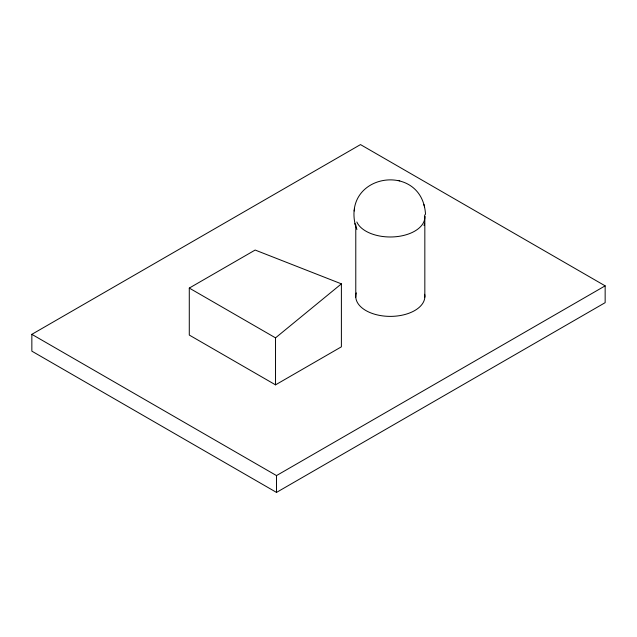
<?xml version="1.0" encoding="UTF-8"?>
<svg xmlns="http://www.w3.org/2000/svg" width="637" height="637" viewBox="0 0 637 637"><rect width="100%" height="100%" fill="white"/><g stroke="black" fill="none" stroke-linecap="round" stroke-linejoin="round"><path stroke-width="0.96" d="M425.516 214.478C422.713 161.758 343.112 172.603 355.207 224.55M354.188 211.006L354.347 210.003M354.403 209.589L354.554 208.594M424.624 223.173L424.011 225.522M275.526 384.852L275.526 337.865L341.392 283.855L255.15 250.046L189.285 288.075L189.285 335.062L275.526 384.852L341.392 346.823L341.392 283.855M31.85 334.337L360.494 144.591L605.15 285.846L605.15 302.663L276.506 492.409L31.85 351.154L31.85 334.337L276.506 475.584L605.15 285.846M399.144 180.661L399.749 180.828M398.189 180.406L398.738 180.558M189.285 288.075L275.526 337.865M356.927 229.479L354.936 223.563M423.892 204.461L424.162 205.44M424.274 205.823L424.537 206.81M355.319 224.933L355.589 225.904M424.831 216.325L424.831 297.145M355.78 224.71L355.78 297.161M276.506 475.584L276.506 492.409M424.656 294.294A34.549 19.946 0 0 1 389.088 316.374A34.549 19.946 0 0 1 356.306 292.901M424.656 214.9A34.549 19.946 0 0 1 396.453 236.669A34.549 19.946 0 0 1 356.831 221.987"/></g></svg>
